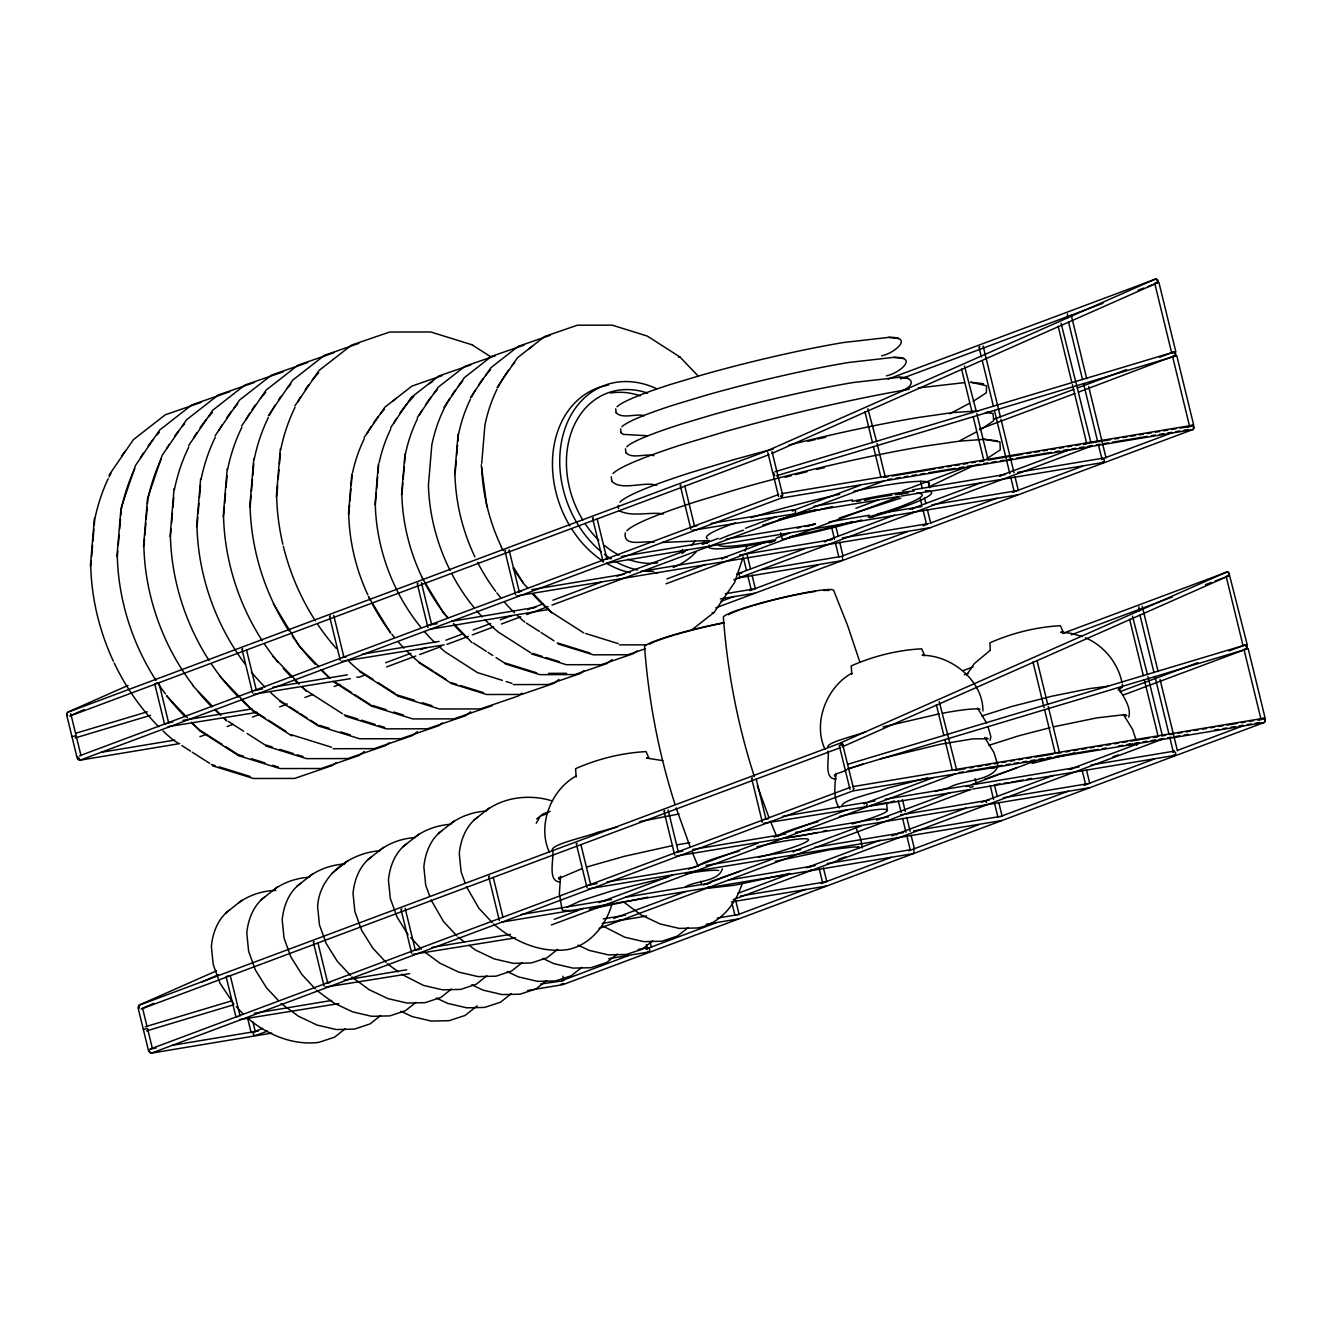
<?xml version="1.0" encoding="UTF-8"?>
<svg xmlns="http://www.w3.org/2000/svg" width="1332" height="1332" viewBox="0 0 1332 1332"><rect width="100%" height="100%" fill="white"/><g stroke="black" fill="none" stroke-linecap="round" stroke-linejoin="round"><path stroke-width="1.5" d="M138.794 1007.525L138.861 1005.194L216.533 970.828M481.252 464.785L486.913 506.776M90.376 566.35L94.422 518.348M91.259 560.839L90.759 566.749A192.324 150.25 69.5 0 0 113.386 661.238M91.592 556.893L92.574 545.054M92.907 541.108L93.906 529.27M94.239 525.324L94.739 519.413A192.324 150.25 69.5 0 1 108.208 478.704M116.95 556.41L120.979 508.424L135.448 465.551L159.607 430.103L191.791 404.878L229.787 391.725M117.815 550.915L117.316 556.826A192.324 150.25 69.5 0 0 156.011 680.402M118.315 544.988L119.147 535.131M119.63 529.204L120.463 519.347M120.796 515.401L121.295 509.49A192.324 150.25 69.5 0 1 134.765 468.781M143.506 546.486L147.536 498.501L162.188 455.261L186.497 419.83L218.348 394.955L254.479 382.434M144.539 539.01L143.873 546.903A192.324 150.25 69.5 0 0 193.207 685.564M144.872 535.064L145.871 523.226M146.204 519.28L147.186 507.442M147.519 503.496L147.852 499.55A192.324 150.25 69.5 0 1 161.339 458.841M170.063 536.563L174.092 488.561M171.095 529.087L170.429 536.979A192.324 150.25 69.5 0 0 209.124 660.539M171.595 523.16L172.427 513.303M172.927 507.375L173.759 497.519M196.62 526.623L200.649 478.638M197.819 517.182L197.003 527.039A192.324 150.25 69.5 0 0 245.105 664.102M198.152 513.236L198.984 503.363M199.484 497.452L200.483 485.614M223.177 516.699L227.223 468.714M224.392 507.259L223.56 517.116A192.324 150.25 69.5 0 0 262.254 640.692M224.725 503.313L225.541 493.439M226.04 487.529L227.039 475.69M249.75 506.776L253.779 458.774M251.115 495.354L250.116 507.192A192.324 150.25 69.5 0 0 288.811 630.769M251.448 491.408L252.447 479.57M252.764 475.624L253.763 463.786M276.307 496.853L280.336 448.851M277.672 485.431L276.673 497.252A192.324 150.25 69.5 0 0 282.85 544.239M278.172 479.503L279.004 469.647M279.504 463.719L280.319 453.862M348.435 514.602L351.848 473.909M349.583 504.911L348.751 514.951A163.087 127.422 69.5 0 0 367.798 594.788M349.933 500.899L350.932 488.861M351.282 484.848L352.114 474.808M374.991 504.678L378.405 463.969M376.323 492.973L375.308 505.028A163.087 127.422 69.5 0 0 420.962 627.455M376.656 488.961L377.672 476.923M378.005 472.91L378.688 464.868M401.548 494.738L404.961 454.046M402.88 483.05L401.864 495.088A163.087 127.422 69.5 0 0 421.778 576.756M403.213 479.037L404.229 466.999M404.562 462.97L405.244 454.945A163.087 127.422 69.5 0 1 417.399 418.931M454.678 474.891L458.091 434.182M455.161 473.226L456.177 461.188M456.676 455.161L457.525 445.121M457.858 441.108L458.358 435.098A163.087 127.422 69.5 0 1 470.512 399.067M481.718 463.303L484.915 425.158A163.087 127.422 69.5 0 1 497.069 389.144M552.747 850.365C554.279 857.658 546.936 882.4 560.239 881.817M828.038 751.082C829.57 758.674 823.376 779.17 835.88 779.02M654.045 542.357C646.003 539.71 622.81 548.235 625.291 532.783M608.691 958.674L649.383 951.914L649.766 949.483L648.351 947.735L638.195 949.416M692.257 530.369L795.337 513.736L795.72 511.305L794.322 509.557L711.138 523.393M763.669 823.293L866.749 806.676L867.132 804.245L865.733 802.497L782.55 816.333M901.381 496.087L1103.912 462.37L1104.295 459.956L1102.879 458.191L1017.681 472.377M972.793 789.027L1175.323 755.311L1175.706 752.896L1174.291 751.131L1091.124 764.984M560.589 876.206L559.34 893.739L562.071 909.723M836.23 773.426C834.848 784.082 832.916 799.034 839.31 807.891M862.32 848.001L860.555 838.594L855.743 827.205M1136.779 745.404L1136.712 742.89M611.821 904.594C605.677 925.773 589.61 945.737 566.899 949.699L566.6 949.716C539.743 953.096 513.636 941.158 493.573 924.025M742.307 882.866C736.146 904.045 720.079 924.025 697.385 927.971L679.22 928.404L660.073 923.942L641.341 915.067L624.059 902.297M782.417 495.621L781.701 497.918L80.453 760.039L78.288 759.556L77.656 756.976M842.407 746.902L843.123 744.621L841.391 742.723L140.126 1004.861L138.362 1005.976L138.994 1008.557M853.829 788.561L853.113 790.842L151.865 1052.979L149.7 1052.496L149.067 1049.916M1157.425 282.967L1158.141 280.669L1156.409 278.788L887.994 379.12M1228.837 575.907L1229.553 573.609L1227.821 571.728L1062.486 633.516M1265.25 720.079L1264.551 722.377L563.286 984.498L561.122 984.032M743.223 556.926L734.648 582.417L714.035 612.47L691.774 629.836M745.154 551.198L747.086 545.487M558.807 878.238L559.14 877.355L559.323 879.303M188.561 445.704L212.72 410.239L244.905 385.031L283.4 371.761M215.118 435.78L239.61 399.983L271.478 375.108L307.592 362.57M241.675 425.84L266.167 390.043L298.035 365.168L334.149 352.647M294.805 405.994L318.964 370.529L351.598 345.071L389.643 332.034L430.769 331.984L471.761 344.705M364.119 437.545L384.881 407.192L411.904 386.097L442.241 375.574M390.676 427.622L411.172 397.552M417.232 417.699L438.012 387.346L465.018 366.25L495.371 355.727M536.197 823.209L539.676 817.332M966.466 675.207L974.325 663.602L990.409 650.166M109.074 475.108L133.367 439.693L165.235 414.818L201.348 402.297M268.431 415.551L292.74 380.12L324.592 355.244L358.841 343.373M443.956 407.459L464.285 377.705L491.575 356.327L524.209 345.055M470.512 397.519L490.842 367.765L518.148 346.387L550.366 335.231M497.069 387.595L517.399 357.842L544.705 336.463L577.339 325.208L612.221 325.158L647.285 336.08L679.919 356.976L698.334 376.207M229.82 909.806C218.198 918.114 212.704 932.5 211.372 946.319L213.22 964.568L219.897 983.066L233.666 1003.779M265.235 896.569C253.613 904.878 248.118 919.263 246.786 933.066L248.634 951.331L255.378 969.979L266.417 987.678L278.421 1000.582M300.649 883.332C289.011 891.641 283.533 906.026 282.201 919.829L284.049 938.094L290.792 956.742L301.831 974.441L315.168 988.777M380.003 850.748C350.366 852.78 319.264 875.041 317.615 906.592L319.464 924.858L326.207 943.506L337.246 961.204L350.582 975.54M371.478 856.859C359.84 865.167 354.362 879.553 353.03 893.356L354.878 911.621L361.621 930.269L372.66 947.968L385.997 962.303M406.893 843.622C395.254 851.931 389.76 866.316 388.445 880.119L390.293 898.384L397.036 917.032L408.075 934.731M442.307 830.385C430.669 838.694 425.174 853.079 423.859 866.882L425.707 885.147L429.72 896.236M477.722 817.149C466.083 825.457 460.589 839.843 459.274 853.646L461.122 871.911L465.134 882.999M254.262 690.642L262.67 688.927M692.54 526.806L696.952 525.757M706.826 543.423L708.091 542.091L621.361 556.51M722.027 559.074L723.293 557.725M793.056 510.889L794.322 509.557M739.959 576.523L738.711 577.855L841.558 560.739L842.823 559.39M824.891 541.957L826.14 540.609M912.537 509.19L913.802 507.842M588.644 885.281L597.052 883.566M1000.199 476.423L1001.464 475.074M563.602 983.399L562.337 984.731L527.539 990.525M1101.631 459.54L1102.879 458.191M647.102 949.067L648.351 947.735M707.259 887.911L708.507 886.579M778.238 836.363L779.503 835.031M793.439 852.014L794.705 850.665M864.468 803.829L865.733 802.497M810.122 870.795L811.371 869.446M896.303 834.898L897.552 833.549M914.235 852.33L912.969 853.679L501.548 922.16M1071.611 769.363L1072.876 768.015M1173.042 752.48L1174.291 751.131M558.524 878.621L581.868 868.697M982.933 711.022C983.199 680.902 951.847 655.361 922.077 655.261L924.658 655.577L921.694 648.817C897.685 650.033 873.209 656.177 851.231 665.9L851.797 674.192L851.697 673.259C826.14 687.312 812.736 723.409 825.024 749.3M990.076 740.309L990.858 736.679L987.944 726.473M1128.787 717.232C1131.717 707.542 1123.009 696.12 1118.447 687.795M973.093 401.398L986.379 392.74L986.546 385.78L970.529 382.201L983.582 383.733M980.069 429.97L993.689 420.762L992.989 413.403L985.447 412.52M987.029 458.524L1000.299 449.866L999.949 441.974L984.465 439.327L959.689 441.125L924.874 446.12A192.324 18.099 -13.7 0 0 739.377 488.644L697.335 501.265A192.324 18.099 -13.7 0 0 626.939 530.685M237.995 903.346C248.601 895.221 262.454 890.675 275.791 890.425M273.41 890.109C283.433 882.317 296.586 878.038 309.174 877.222M308.824 876.872C318.848 869.063 332.001 864.801 344.588 863.985M348.102 860.572L332.084 873.243M379.653 850.399C389.677 842.59 402.813 838.327 415.418 837.512M415.068 837.162C425.091 829.353 438.228 825.091 450.832 824.275M450.482 823.925C460.506 816.116 473.643 811.854 486.247 811.038M485.897 810.688C504.562 796.702 530.552 794.038 552.547 801.032M225.857 912.969L241.858 900.282M261.272 899.733L277.272 887.045M296.686 886.479L312.687 873.809M367.499 860.006L383.516 847.335M402.913 846.769L418.914 834.098M438.328 833.532L454.329 820.862M473.742 820.296L489.743 807.625M536.663 818.914L543.24 813.852L550.133 811.404M345.204 1028.77L334.565 1037.178L318.714 1042.39C292.574 1045.603 266.9 1034.531 247.236 1017.848M380.619 1015.533L369.98 1023.942L354.412 1029.12L336.263 1029.536L317.116 1025.074L298.385 1016.199L281.085 1003.446M416.034 1002.297L405.394 1010.705L389.826 1015.883L371.678 1016.299L352.53 1011.837L333.799 1002.963L316.5 990.209M451.448 989.06L440.809 997.468L425.241 1002.646L407.093 1003.063L387.945 998.6L369.197 989.726L351.914 976.972M486.846 975.823L476.223 984.231L460.656 989.41L442.507 989.826L423.36 985.364L401.481 974.175M522.261 962.586L511.638 970.995L496.07 976.173L477.922 976.589L458.774 972.127L440.026 963.252L424.309 951.664M477.206 1005.843L465.051 1015.467L449.184 1020.662L431.335 1021.061L412.187 1016.599L400.932 1011.271M557.675 949.35L547.052 957.758L531.485 962.936L513.336 963.352L494.189 958.89L475.441 950.016L469.164 945.37M511.088 993.822L500.466 1002.23L484.598 1007.425L466.749 1007.824L447.768 1003.412L436.347 998.034M546.503 980.585L535.864 988.993L520.013 994.188L502.164 994.588L483.017 990.126L471.761 984.798M581.918 967.332L571.278 975.757L555.427 980.951L537.579 981.351L518.431 976.889L507.176 971.561M617.332 954.095L606.693 962.52L590.842 967.715L572.993 968.114L553.846 963.652L542.59 958.324M652.747 940.858L642.107 949.283L626.256 954.478L608.408 954.878L589.26 950.415L578.005 945.087M688.161 927.621L677.522 936.03L661.971 941.224L643.806 941.641L624.675 937.179L602.78 925.973M411.438 397.269L438.827 375.974L470.679 365.001M336.23 762.67L332.617 765.4L294.572 778.437L253.43 778.487L212.454 765.767M364.385 751.498L359.174 755.477L321.129 768.514L279.986 768.564L239.011 755.843M389.36 742.823L385.731 745.537L347.685 758.574L306.543 758.641L265.567 745.903M417.515 731.651L412.287 735.614L374.242 748.651L333.117 748.717M442.474 722.96L438.844 725.69L400.799 738.727L359.673 738.777L318.681 726.057M470.629 711.788L465.417 715.767L427.372 728.787L386.23 728.854L345.254 716.117M522.161 693.173L518.531 695.903L480.486 708.94L439.36 708.99L398.368 696.27M558.974 679.47L553.846 683.399L521.578 694.455L486.696 694.505L451.948 683.716M583.949 670.795L580.402 673.476L548.135 684.531L513.253 684.581M612.104 659.623L606.959 663.552L574.691 674.591L539.81 674.641L505.061 663.852M637.079 650.932L633.516 653.612L601.265 664.668L566.366 664.718L531.618 653.929M576.073 776.04C550.499 790.092 537.096 826.19 549.4 852.08M561.788 980.635L628.471 955.577M1246.086 649.017L1247.385 648.201L1246.752 645.604L1244.588 645.138M902.447 390.626C916.466 384.898 912.603 376.124 898.517 377.356L853.246 382.517A146.154 13.753 -13.7 0 0 712.254 414.835L680.302 424.425A146.154 13.753 -13.7 0 0 626.806 446.786M566.999 907.159L580.053 901.065L611.804 890.908L668.081 877.172M1118.181 690.109L1122.293 687.245L1122.426 684.298M710.272 881.751L740.126 871.111M984.731 779.17L1016.532 767.931M492.407 705.594L453.929 718.864L412.787 718.93L371.811 706.193M67.416 714.218L66.6 714.668L77.306 758.607L79.387 758.258M71.961 736.629L76.124 735.63M242.724 648.701L241.908 649.134L252.63 693.073M330.386 615.933L329.57 616.366L340.276 660.306M418.032 583.166L417.232 583.599L427.938 627.538M505.694 550.399L504.878 550.832L515.601 594.771M593.356 517.632L592.54 518.065L603.246 562.004M681.002 484.865L680.202 485.298L690.908 529.237M979.786 346.62L978.97 347.069L981.384 356.959M1067.448 313.853L1067.598 318.248M138.828 1007.159L138.012 1007.591L148.718 1051.547M143.373 1029.569L146.753 1028.52M314.136 941.624L313.32 942.074L324.042 986.013M401.798 908.874L400.982 909.306L411.688 953.246M489.443 876.106L488.644 876.539L499.35 920.479M577.106 843.339L576.29 843.772L587.012 887.711M664.768 810.572L663.952 811.005L674.658 854.944M752.413 777.805L751.614 778.238L762.32 822.177M1138.86 606.793L1139.01 611.188M949.749 413.819L969.513 403.313M960.305 440.476L976.473 431.884M974.441 465.218L929.952 486.38M67.449 712.254L128.072 685.431M71.012 715.401L84.266 709.54M770.162 449.483L1154.877 279.237L1156.642 279.454L1157.658 281.918L1156.526 283.233L771.811 453.479M142.424 1008.341L153.779 1003.312M201.149 982.35L218.198 974.808M1227.938 576.173L843.223 746.42L841.508 744.755L841.574 742.423L1226.289 572.177L1228.054 572.394L1229.07 574.858M881.601 355.777C893.938 353.629 914.868 336.513 888.777 337.362L843.489 342.524A146.154 13.753 -13.7 0 0 702.513 374.858L670.562 384.449A146.154 13.753 -13.7 0 0 617.049 406.793M886.479 375.774C898.817 373.626 919.746 356.51 893.655 357.359L848.367 362.52A146.154 13.753 -13.7 0 0 707.375 394.855L675.441 404.445A146.154 13.753 -13.7 0 0 621.927 426.789M846.869 769.68C842.923 772.543 831.501 774.092 834.948 776.506M900.898 498.085L839.243 518.015M900.682 378.937L1102.963 303.313M1137.978 290.243L1143.805 288.062M1147.701 286.596L1155.477 283.699M769.979 449.783L68.715 711.921L66.95 713.036L67.582 715.617M69.747 716.1L769.047 454.695M79.437 755.86L778.737 494.455M993.955 419.197L1073.825 389.344M1077.721 387.878L1126.422 369.68M1159.539 357.292L1173.176 352.197L1175.34 352.664L1175.973 355.261L1078.737 392.058M979.403 429.187L1074.841 393.523M385.614 662.737L410.905 653.279M420.629 649.65L426.473 647.469M445.92 640.192L463.419 633.649M473.143 630.019L490.659 623.476M500.382 619.83L512.054 615.467M527.605 609.656L543.173 603.846M552.897 600.216L601.515 582.034M617.082 576.223L687.096 550.049M702.663 544.222L718.214 538.411M745.454 528.238L776.573 516.6M792.124 510.789L860.206 485.331M199.917 736.713L205.761 734.531M227.156 726.523L232.983 724.342M252.431 717.082L258.275 714.901M279.67 706.892L287.446 703.995M304.945 697.452L312.737 694.538M334.132 686.546L339.96 684.365M359.407 677.089L365.251 674.908M386.646 666.916L415.817 656.01M419.713 654.545L441.108 646.553M446.936 644.372L468.331 636.38M472.227 634.914L493.623 626.922M501.398 624.009L520.845 616.749M526.689 614.568L548.085 606.56M551.964 605.111L884.565 480.785M666.949 578.904L705.893 564.335M721.478 558.524L764.335 542.507M776.023 538.128L789.66 533.033M807.192 526.473L814.984 523.576M855.893 508.275L879.27 499.533M902.646 490.809L964.967 467.499M980.552 461.671L984.448 460.223M769.28 542.823L775.107 540.642M899.416 494.538L901.764 493.656M666.017 583.816L899.766 496.436M736.679 574.159L804.861 548.684M824.342 541.391L894.471 515.184M910.056 509.357L982.117 482.417M999.649 475.874L1069.779 449.65M1083.416 444.555L1087.312 443.106M733.799 579.803L1090.275 446.553M720.579 601.515L734.215 596.42M749.783 590.592L817.931 565.118M841.291 556.393L907.475 531.651M923.059 525.824L926.939 524.375M930.835 522.91L997.035 498.168M1012.603 492.357L1082.7 466.15M1104.111 458.158L1172.243 432.684M1187.828 426.856L1192.107 425.258L1193.838 427.139L1193.139 429.437L715.767 607.875M1191.557 426.323L1180.052 428.088M963.302 670.595L973.026 666.966M964.318 674.775L968.214 673.326M1071.294 634.798L1172.426 596.986M1205.493 584.631L1211.337 582.45M1215.217 580.985L1226.889 576.623M141.159 1009.04L840.459 747.635M150.849 1048.8L850.149 787.395M1119.912 691.741L1197.834 662.62M1229.003 650.965L1242.639 645.87M1122.876 695.187L1245.603 649.317M262.537 1028.371L252.98 1032.417L253.613 1034.997L255.777 1035.464L267.449 1031.101M554.279 919.313L583.466 908.407M599.017 902.597L672.926 874.974M688.494 869.147L758.507 842.99M774.075 837.162L847.985 809.54M863.536 803.729L933.566 777.555M551.415 924.957L955.976 773.726M613.686 918.447L685.764 891.508M703.296 884.947L775.357 858.008M792.89 851.464L861.071 825.973M876.656 820.146L950.682 792.473M966.266 786.663L1036.379 760.439M970.828 787.478L973.176 786.596M599.117 928.454L971.178 789.377M737.961 893.322L790.559 873.659M806.143 867.831L880.169 840.159M891.857 835.797L965.883 808.124M981.468 802.297L1053.529 775.357M1069.113 769.53L1139.243 743.323M1154.827 737.495L1158.723 736.047M733.149 899.683L1161.687 739.493M645.987 949.033L716.067 922.826M737.478 914.818L805.627 889.36M821.195 883.532L891.274 857.342M908.807 850.782L978.887 824.591M1000.299 816.583L1068.447 791.108M1084.015 785.297L1154.095 759.09M1177.471 750.366L1243.655 725.624M1259.223 719.796L1263.519 718.198M1262.969 719.263L1257.591 720.013M645.088 648.851L627.822 654.745L593.323 654.828L558.175 644.005M981.9 715.983L1011.87 706.46L1052.147 696.153L1089.709 688.594L1108.44 686.196M848.551 768.98L862.87 764.068M989.043 745.271L1018.997 735.747L1050.016 727.705M1112.919 756.743L1118.364 754.878M838.461 859.323L845.703 856.842M540.759 815.917L546.07 814.152M780.635 496.137L782.733 495.487L772.027 451.548M1245.17 645.487L1247.252 644.838L1229.536 575.291L1226.156 576.34L1243.089 645.837M853.562 788.594L842.657 744.422L839.26 745.47L849.983 789.41M775.024 471.744L1173.592 352.114L1175.157 353.829L1174.941 356.21L776.373 475.84M75.758 733.266L147.303 711.804M75.125 737.961L150.516 715.334M865.5 731.834C856.06 735.714 826.34 742.34 827.805 747.219M848.417 764.085L1245.004 645.054L1246.569 646.769L1246.352 649.15L847.785 768.78M587.229 866.849L624.525 856.276L672.627 845.587M145.188 1026.806L230.636 1001.164M949 787.695L949.167 787.662C961.254 779.836 992.706 781.451 998.001 765.967M146.537 1030.901L233.833 1004.711M685.397 886.879C695.421 880.635 718.847 881.851 722.377 868.764M880.302 758.824L940.542 744.222L972.726 738.877L988.078 738.744L986.479 737.795M883.049 726.872L939.143 713.869M617.315 826.989L597.685 832.284C586.962 836.796 551.947 843.988 552.181 849.999M1032.084 763.436L1066.499 754.728M935.131 791.424L949.167 787.662M815.301 524.109L804.295 526.573M1053.745 726.789L1096.852 717.881L1121.361 715.034L1126.789 715.667L1125.19 714.718M927.788 777.821L887.612 788.078C876.872 792.59 841.874 799.799 842.09 805.81M775.224 861.388L829.536 849.766L854.045 846.919L859.473 847.552L857.875 846.603M647.951 897.169L589.393 909.257M709.573 888.061L734.814 885.181L789.71 873.442M158.092 682.717L154.712 683.766L164.519 723.959L166.583 723.626M797.052 528.138L800.665 527.355M639.776 821.594L679.02 813.952M1070.379 753.895L1074.341 753.03M890.559 801.914L894.704 801.015M1027.272 779.253L1031.434 778.354M943.106 713.153C954.461 710.972 973.076 708.008 980.036 709.14M870.562 805.677L888.561 802.347M1011.271 782.217L1023.259 780.003M676.589 844.854L689.793 842.723M685.697 873.792C695.837 871.927 712.836 869.463 718.697 870.512M781.501 493.673L1191.707 425.408L1193.355 425.657L1193.988 428.238L1192.739 429.587L782.517 497.852L781.118 496.103M883.815 477.405L887.895 476.723M891.99 476.04L934.881 468.897M938.977 468.215L943.056 467.532M947.152 466.849L951.231 466.183M955.31 465.501L959.406 464.818M963.486 464.135L967.581 463.453M971.661 462.77L975.74 462.104M979.836 461.421L983.915 460.739M988.011 460.056L1022.743 454.279M1026.822 453.596L1030.901 452.913M1034.997 452.231L1039.077 451.548M1043.172 450.882L1047.252 450.199M1051.348 449.517L1055.427 448.834M1059.506 448.151L1063.602 447.469M1067.681 446.803L1071.777 446.12M1075.856 445.437L1079.936 444.755M1084.032 444.072L1110.588 439.66M1114.668 438.977L1118.763 438.295M1122.843 437.612L1126.939 436.929M1131.018 436.247L1135.097 435.581M1139.193 434.898L1143.272 434.215M1147.368 433.533L1151.447 432.85M1155.527 432.167L1159.623 431.501M1163.702 430.819L1167.798 430.136M1171.877 429.453L1175.973 428.771M887.778 479.587L891.874 478.904M895.953 478.221L900.049 477.539M904.128 476.856L908.208 476.173M912.303 475.491L916.383 474.825M920.479 474.142L924.558 473.459M928.637 472.777L955.211 468.365M959.29 467.682L963.369 466.999M967.465 466.317L971.544 465.634M975.64 464.951L979.719 464.285M983.799 463.603L987.894 462.92M991.974 462.237L996.07 461.555M1000.149 460.872L1004.228 460.189M1008.324 459.523L1012.403 458.841M1016.499 458.158L1051.231 452.38M1055.31 451.698L1059.39 451.015M1063.485 450.333L1067.565 449.65M1071.661 448.984L1075.74 448.301M1079.836 447.619L1083.915 446.936M1087.994 446.253L1092.09 445.571M1096.169 444.888L1100.265 444.222M1104.345 443.539L1108.424 442.857M1112.52 442.174L1147.252 436.397M1151.331 435.714L1155.427 435.031M1159.506 434.349L1163.585 433.683M1167.681 433L1171.76 432.317M1175.856 431.635L1179.936 430.952M1184.015 430.269L1188.111 429.587M813.785 506.31L852.43 499.883M912.503 489.893L1005.51 474.408M856.609 501.448L860.672 500.765M864.734 500.099L868.814 499.417M908.557 492.807L900.465 494.139A105.028 9.89 -13.7 0 0 895.387 494.655M798.534 513.203L898.201 496.62M605.227 559.207L611.288 558.191M726.24 539.06L814.984 524.292M829.103 521.944L869.43 515.234M877.505 513.886L921.861 506.51M931.95 504.828L1016.649 490.725M869.546 517.465L873.576 516.799M606.243 563.386L1017.681 494.905M517.582 591.974L521.611 591.291M531.684 589.626L624.458 574.175M640.592 571.495L727.322 557.059M739.427 555.044L832.2 539.61M842.274 537.928L929.003 523.493M930.019 527.672L516.949 595.887M429.12 625.041L437.179 623.692M451.298 621.345L536.013 607.242M741.724 573.01L737.678 573.676L739.643 575.224M761.887 569.646L840.542 556.56M430.136 629.22L549.117 609.407M342.257 657.492L346.287 656.826M362.437 654.145L439.06 641.391M725.457 593.722L753.679 589.027M444.122 644.888L341.641 661.421M720.412 598.917L754.711 593.206M272.76 687.245L347.369 674.825M350.416 678.671L253.979 694.188M168.714 722.743L172.777 722.061M182.95 720.362L252.098 708.857M257.193 712.354L168.082 726.656M100.999 752.347L174.692 740.092M179.803 743.589L79.504 760.272L78.105 758.524M852.913 786.613L1263.119 718.348L1264.767 718.597L1265.4 721.178L1264.135 722.527L853.929 790.792M1263.019 718.731L1260.954 719.064L1244.005 649.566L1244.821 649.134L1248.167 648.584L1265.117 718.081M955.227 770.346L965.434 768.631M969.529 767.965L973.609 767.282M977.688 766.599L981.784 765.917M985.863 765.234L989.959 764.551M994.038 763.885L998.118 763.203M1002.213 762.52L1006.293 761.837M1010.389 761.155L1014.468 760.472M1018.564 759.789L1022.643 759.123M1026.722 758.441L1030.818 757.758M1034.897 757.076L1053.296 754.012M1057.375 753.329L1061.454 752.663M1065.55 751.981L1069.629 751.298M1073.725 750.615L1077.804 749.933M1081.884 749.25L1085.98 748.567M1090.059 747.901L1094.155 747.219M1098.234 746.536L1102.313 745.853M1106.409 745.171L1110.488 744.488M1114.584 743.822L1118.664 743.139M1122.743 742.457L1126.839 741.774M1130.918 741.092L1149.316 738.028M1153.395 737.362L1157.475 736.679M1161.571 735.997L1165.65 735.314M1169.746 734.631L1173.825 733.949M1177.904 733.266L1182 732.6M1186.079 731.917L1190.175 731.235M1194.255 730.552L1198.35 729.869M1202.43 729.187L1206.509 728.521M1210.605 727.838L1214.684 727.155M1218.78 726.473L1222.859 725.79M1226.938 725.107L1237.162 723.409M1241.241 722.727L1245.337 722.061M1249.416 721.378L1253.512 720.695M959.19 772.527L963.286 771.844M967.365 771.161L1002.097 765.384M1006.176 764.701L1010.272 764.019M1014.351 763.336L1018.447 762.653M1022.526 761.971L1026.606 761.305M1030.702 760.622L1034.781 759.939M1038.877 759.257L1042.956 758.574M1047.052 757.891L1051.131 757.209M1055.21 756.543L1098.117 749.4M1102.213 748.717L1106.293 748.035M1118.547 746.003L1122.643 745.321M1126.722 744.638L1130.801 743.955M1134.897 743.273L1138.977 742.59M1143.072 741.907L1147.152 741.241M1151.231 740.559L1155.327 739.876M1159.406 739.193L1163.502 738.511M1167.581 737.828L1171.677 737.162M1175.756 736.479L1179.836 735.797M1183.932 735.114L1188.011 734.432M1214.568 730.019L1218.663 729.337M1222.743 728.654L1226.839 727.971M1230.918 727.289L1234.997 726.606M1239.093 725.94L1243.172 725.257M1247.268 724.575L1251.347 723.892M1255.427 723.209L1259.523 722.527M764.302 819.38L768.364 818.697M868.914 801.964L875.024 800.948M885.197 799.25L968.58 785.38L969.996 787.129M971.777 784.848L1078.953 766.999M869.929 806.143L969.596 789.56M676.639 852.147L682.7 851.131M692.773 849.45L785.547 834.015M795.637 832.333L888.411 816.899M900.499 814.884L989.243 800.116M1003.362 797.768L1088.061 783.666M1089.093 787.845L676.007 856.06M607.142 881.884L695.87 867.115M705.96 865.434L800.748 849.666M814.868 847.318L903.612 832.55M913.685 830.868L1000.415 816.433M1001.431 820.612L588.361 888.827M520.695 914.618L611.455 899.516M625.574 897.169L710.272 883.066M728.421 880.036L815.151 865.617M827.239 863.602L909.939 849.833M413.669 950.432L419.73 949.433M431.818 947.418L510.472 934.331M603.246 918.88L625.441 915.201M740.392 896.053L825.091 881.967M515.534 937.828L413.037 954.361M602.247 923.409L646.619 916.016M731.335 901.914L826.123 886.146M326.007 983.199L330.053 982.533M344.172 980.186L406.693 969.779M717.265 918.081L737.445 914.734M409.723 973.625L325.391 987.129M706.193 924.275L738.461 918.913M254.362 1013.302L331.651 1000.449M237.995 1016.566L235.93 1016.899L226.124 976.706L226.94 976.273L230.286 975.707L240.093 1015.916M338.778 1003.612L239.494 1019.596M149.9 1049.033L156.044 1048.018M172.411 1045.287L258.391 1030.985M540.859 983.965L562.97 980.818M271.678 1033.116L150.916 1053.212L149.517 1051.464M918.481 387.912L964.335 382.65M996.369 784.448L1000.049 783.915M1003.745 783.383L1009.273 782.583M709.34 540.492L662.287 542.44M576.673 910.838L562.787 910.355M646.27 644.838L619.497 644.871M548.501 673.359L566.55 673.326M644.205 415.734C636.579 413.12 621.761 419.613 616.067 412.454M647.086 435.714L623.243 434.398L620.945 432.45M653.945 455.727C646.32 453.096 631.501 459.59 625.824 452.447M656.593 485.397C645.371 480.935 620.479 491.441 611.721 481.018M663.552 513.969C649.566 511.555 631.868 517.449 618.93 510.589M1128.937 744.338L1133.932 744.954L1132.333 744.005M1061.071 323.226L1090.841 442.257M964.451 365.984L976.356 411.655M867.848 408.741L876.639 441.641M1132.483 616.167L1147.485 674.625M939.26 701.681L956.543 769.43M888.777 337.362L898.7 338.528M893.655 357.359L903.562 358.524M898.517 377.356L908.441 378.521M987.278 411.921L990.542 412.304M984.465 439.327L997.502 440.859M989.793 767.415L994.754 767.931M1102.263 462.121L1103.912 462.37M913.169 511.771L914.818 512.021M793.689 513.486L795.337 513.736M825.524 544.538L827.155 544.788M619.796 578.771L621.445 579.02M531.967 607.908L533.616 608.175M1173.675 755.061L1175.323 755.311M356.826 677.072L358.475 677.322M984.581 804.711L986.229 804.961M865.101 806.426L866.749 806.676M896.919 837.478L898.567 837.728M809.09 866.616L810.738 866.866M691.208 871.711L692.856 871.961M706.243 883.732L707.891 883.998M603.379 900.848L605.028 901.115M618.764 920.129L620.396 920.379M647.735 951.647L649.383 951.914M712.187 612.67L712.737 612.77A3.879 2.264 43 0 0 714.035 612.47M662.903 760.639L646.453 758.058L649.017 758.358L646.053 751.614C622.061 752.83 597.568 758.974 575.591 768.681L576.157 776.972M978.204 410.922L952.73 412.554L917.914 417.565A192.324 18.099 -13.7 0 0 789.093 444.988M585.697 633.516L618.165 643.606M557.226 642.857L589.693 652.946M532.584 653.379L542.124 656.343M545.937 657.525L559.307 661.688M536.563 672.793L504.112 662.72L496.02 657.542M502.364 680.352L477.539 672.643L445.221 651.931A163.087 127.422 69.5 0 1 439.227 646.736M506.193 681.534L511.921 683.316M450.982 682.567L456.71 684.348M460.539 685.53L483.449 692.657M397.236 694.921L414.618 700.316M422.344 702.713L431.984 705.71M372.61 705.444L386.13 709.64M393.839 712.037L403.496 715.051M344.122 714.784L357.642 718.98M361.488 720.179L375.008 724.375M378.871 725.574L384.665 727.372M319.497 725.307L329.137 728.304M340.726 731.901L350.383 734.898M291.009 734.631L331.535 747.219M272.161 746.969L264.435 744.555L247.119 733.466M279.887 749.367L293.39 753.562M297.252 754.761L303.047 756.559M243.673 756.293L237.879 754.495L225.757 746.719M251.398 758.691L264.901 762.886M272.627 765.284L278.421 767.082M211.322 764.418L215.185 765.617M219.047 766.816L249.933 776.406M1082.25 636.48L1070.379 633.233L1060.788 632.184L1063.369 632.484L1060.405 625.74C1036.396 626.956 1011.904 633.1 989.926 642.823L990.275 650.199M679.919 356.976L679.653 356.876A3.896 1.432 -50.4 0 0 678.537 357.192M1085.497 637.795C1103.945 645.687 1117.931 662.953 1122.01 682.567M472.127 344.871L491.375 357.176M583.782 632.933L551.465 612.221A163.087 127.422 69.5 0 1 532.567 594.005M526.506 623.193L539.443 631.468M541.058 632.5L553.995 640.792M530.669 652.78L498.335 632.084A163.087 127.422 69.5 0 1 485.064 619.846M473.393 643.04L486.33 651.331M487.945 652.364L492.79 655.461M433.2 671.178L418.648 661.871A163.087 127.422 69.5 0 1 406.809 651.082M434.815 672.21L446.137 679.47M418.997 662.687L451.631 683.582M372.977 679.387L359.124 670.512A192.324 150.25 69.5 0 1 348.867 661.405M378.188 682.717L395.504 693.806M359.523 671.478L398.002 696.12M336.03 682.65L351.615 692.64M355.095 694.854L370.679 704.844M332.967 681.401L371.428 706.043M342.391 713.669L305.994 690.359A192.324 150.25 69.5 0 1 301.565 686.579M286.363 704.728L279.437 700.299A192.324 150.25 69.5 0 1 270.629 692.557M289.843 706.942L298.501 712.503M300.233 713.602L307.159 718.048M310.639 720.262L317.565 724.708M279.837 701.265L318.315 725.907M265.001 717.981L252.88 710.222A192.324 150.25 69.5 0 1 241.192 699.75M268.481 720.212L285.797 731.301M253.28 711.188L291.758 735.83M228.055 721.261L243.639 731.251M222.278 744.505L199.75 730.069A192.324 150.25 69.5 0 1 192.407 723.676M200.166 731.052L238.628 755.677M178.388 743.339L173.193 740.009A192.324 150.25 69.5 0 1 162.954 730.902M181.868 745.554L190.526 751.098M192.258 752.214L209.59 763.303M458.158 937.262L464.435 941.891M387.329 963.735L398.335 971.844M527.572 587.778L523.343 583.349L513.886 567.832M533.233 593.672L551.615 612.853M447.902 617.548L443.656 613.12L421.595 576.939M453.546 623.459L471.928 642.64M318.848 666.683L299.4 646.37L273.376 603.712M321.628 669.58L329.953 678.288M272.844 656.31L299.234 683.865M302.014 686.763L306.177 691.108M219.713 676.157L253.063 710.972M193.157 686.08L212.604 706.393M215.384 709.29L220.945 715.101M223.726 717.998L226.49 720.895M166.6 696.02L187.429 717.765M191.608 722.127L199.933 730.818M492.241 922.593L478.904 908.258L466.466 886.712M456.826 935.83L443.489 921.494L431.052 899.949M410.739 937.595L421.411 949.067M236.347 1006.659L243.007 1013.818M1123.359 714.352L1132.566 729.353L1135.863 739.443M977.505 708.141L986.729 723.143M984.648 737.445L993.872 752.447L997.585 764.252M985.214 800.782L986.612 802.547M501.265 547.169L503.379 550.615M368.465 596.803L390.542 632.983M770.412 821.228L776.206 835.231M692.34 852.43L698.135 866.433A56.793 5.345 -13.7 0 1 739.11 851.231M769.014 817.715L757.325 785.697M690.226 847.169L676.173 807.958M773.825 473.06L774.658 475.607M859.739 661.754L847.735 625.84L833.749 590.642A56.793 5.345 -13.7 0 0 778.637 598.434A56.793 5.345 -13.7 0 0 723.376 617.282C727.372 671.395 737.662 725.074 754.395 776.689M675.024 804.345C658.624 753.279 648.534 700.216 644.571 646.736A56.793 5.345 -13.7 0 1 723.792 622.66M1071.278 315.284L1086.712 378.621M1088.644 386.53L1106.043 457.908M1142.207 606.243L1158.124 671.561M1160.055 679.47L1177.455 750.848M1068.564 322.211L1082.55 379.62M1083.515 383.566L1097.535 441.058M1098.5 445.021L1101.88 458.891M1139.976 615.151L1153.962 672.56M1154.927 676.506L1168.947 733.999M1169.912 737.961L1173.292 751.831M1147.984 676.639L1162.253 735.197M1058.174 326.29L1071.91 382.684M1072.41 384.698L1086.679 443.256M1129.586 619.23L1143.322 675.624M1144.305 679.653L1158.091 736.196M983.133 346.07L1000.515 417.316M1000.998 419.297L1014.018 472.743M1014.984 476.706L1018.364 490.559M1086.396 769.646L1089.776 783.499M982.35 360.922L993.456 406.443M994.405 410.406L1009.856 473.742M1010.822 477.705L1014.201 491.558M1082.233 770.629L1085.613 784.498M976.839 413.636L987.994 459.373M1037.129 660.955L1047.768 704.595M1048.251 706.576L1059.406 752.314M961.554 369.014L972.193 412.654M973.159 416.616L983.815 460.373M1032.966 661.954L1044.088 707.575M1044.571 709.556L1055.227 753.313M928.287 482.251L929.636 487.795M920.495 481.335L922.293 488.727M924.425 497.585L925.873 503.529M927.322 509.473L930.702 523.326M994.388 784.598L997.285 796.469M998.734 802.413L1002.114 816.266M920.262 498.584L921.711 504.528M923.159 510.456L926.539 524.325M990.225 785.58L993.605 799.45M994.571 803.396L997.951 817.265M877.105 443.573L885.131 476.49M864.934 411.721L872.477 442.64M873.409 446.503L880.968 477.489M936.346 704.661L943.889 735.58M944.821 739.443L952.38 770.429M835.813 526.406L838.228 536.297M839.676 542.241L843.039 556.093M902.397 799.55L905.294 811.421M906.742 817.365L910.122 831.218M911.088 835.181L914.451 849.033M842.19 556.809L842.507 558.108M913.602 849.749L913.918 851.048M831.651 527.389L834.531 539.277M835.497 543.223L838.877 557.076M898.234 800.532L901.131 812.42M902.58 818.347L905.943 832.217M906.909 836.163L910.289 850.016M767.848 452.53L778.571 496.47M780.569 532.817L781.917 538.361M746.703 553.23L750.565 569.064M752.014 574.991L755.394 588.861M823.426 867.931L826.806 881.801M743.506 558.175L746.403 570.063M747.851 575.99L751.231 589.843M819.263 868.93L822.643 882.783M684.848 486.297L694.588 526.257M756.26 779.237L766 819.197M735.764 900.698L739.143 914.568M732.084 903.679L734.981 915.55M597.186 519.064L606.926 559.024M668.115 810.006L678.338 851.947M650.066 941.491L651.514 947.435M646.386 944.471L647.352 948.434M509.057 549.833L519.28 591.774M580.952 844.771L590.692 884.714M562.887 976.223L563.852 980.202M421.395 582.6L431.618 624.542M493.29 877.538L503.03 917.482M333.733 615.367L343.956 657.309M405.144 908.307L415.368 950.249M246.57 650.133L256.31 690.076M317.982 943.073L327.722 983.016M252.93 1021.877L255.294 1031.551M247.819 1018.997L251.115 1032.55M158.874 682.767L168.681 722.976M70.763 713.669L80.986 755.61M142.657 1008.607L147.053 1026.572M147.536 1028.57L152.397 1048.55M975.174 778.671L976.423 783.849M700.715 881.268L701.548 884.714M618.298 505.278L618.581 508.491M611.321 476.723L611.771 481.535M625.491 448.784L625.857 452.847M620.612 428.804L620.995 432.85M615.734 408.807L616.117 412.853M886.646 802.813L887.295 810.356M226.323 720.146A192.324 150.25 69.5 0 1 223.36 717.648M220.413 715.068A192.324 150.25 69.5 0 1 214.635 709.673M211.788 706.876A192.324 150.25 69.5 0 1 198.235 691.907M167.016 448.052A192.324 150.25 69.5 0 1 169.097 444.555M174.692 436.113A192.324 150.25 69.5 0 1 178.272 431.318M182.018 426.723A192.324 150.25 69.5 0 1 184.599 423.792M158.658 726.723A192.324 150.25 69.5 0 1 114.236 663.053M109.074 476.939A192.324 150.25 69.5 0 1 110.922 473.293M121.562 455.977A192.324 150.25 69.5 0 1 125.158 451.165M185.231 716.799A192.324 150.25 69.5 0 1 166.633 695.504M165.418 693.889A192.324 150.25 69.5 0 1 158.292 683.865M140.443 457.975A192.324 150.25 69.5 0 1 143.623 452.747M148.135 446.037A192.324 150.25 69.5 0 1 152.947 439.693M156.743 435.181A192.324 150.25 69.5 0 1 159.341 432.301M613.003 473.559A192.324 18.099 -13.7 0 1 683.416 444.155L725.441 431.535A192.324 18.099 -13.7 0 1 909.107 389.31M807.841 441.292A114.719 10.789 -13.7 0 1 815.6 439.477M817.515 439.027A114.719 10.789 -13.7 0 1 825.723 437.179M403.962 648.168A163.087 127.422 69.5 0 1 398.401 642.107M394.405 637.379A163.087 127.422 69.5 0 1 391.824 634.165M390.576 632.55A163.087 127.422 69.5 0 1 372.261 603.812M370.413 600.216A163.087 127.422 69.5 0 1 368.648 596.603M352.547 472.793A163.087 127.422 69.5 0 1 364.269 438.777M367.083 433.4A163.087 127.422 69.5 0 1 371.195 426.456M373.41 423.11A163.087 127.422 69.5 0 1 378.088 416.716M380.552 413.686A163.087 127.422 69.5 0 1 384.382 409.357M393.123 400.949A163.087 127.422 69.5 0 1 396.22 398.385M619.963 502.114A192.324 18.099 -13.7 0 1 690.376 472.71L732.417 460.089A192.324 18.099 -13.7 0 1 773.426 448.984M785.147 477.306A114.719 10.789 -13.7 0 1 791.291 475.707M795.37 474.658A114.719 10.789 -13.7 0 1 806.976 471.744M816.749 469.397A114.719 10.789 -13.7 0 1 824.475 467.599M653.596 571.378A97.286 76.007 69.5 0 1 643.323 570.912M637.545 569.946A97.286 76.007 69.5 0 1 615.8 561.721M610.889 558.791A97.286 76.007 69.5 0 1 604.545 554.345M601.481 551.914A97.286 76.007 69.5 0 1 564.785 429.17A97.286 76.007 69.5 0 1 656.559 388.711M704.445 541.025A97.286 76.007 69.5 0 1 702.297 544.288M696.303 551.698A97.286 76.007 69.5 0 1 673.159 567.449M657.675 562.92A89.061 69.58 69.5 0 1 627.838 559.19M618.98 555.178A89.061 69.58 69.5 0 1 604.628 545.537M598.734 540.209A89.061 69.58 69.5 0 1 584.898 523.343M582.833 520.079A89.061 69.58 69.5 0 1 575.391 422.793A89.061 69.58 69.5 0 1 647.618 393.106M695.121 540.975A89.061 69.58 69.5 0 1 691.425 545.337M685.347 551.015A89.061 69.58 69.5 0 1 682.034 553.513M523.376 582.9A163.087 127.422 69.5 0 1 513.136 568.198M501.448 546.969A163.087 127.422 69.5 0 1 481.618 467.266M497.985 387.329A163.087 127.422 69.5 0 1 508.508 370.213M512.121 365.534A163.087 127.422 69.5 0 1 514.618 362.57M529.02 348.734A163.087 127.422 69.5 0 1 532.217 346.303M658.224 572.527A97.286 76.007 69.5 0 1 654.312 573.309M630.252 572.677A97.286 76.007 69.5 0 1 606.876 563.503M603.596 561.521A97.286 76.007 69.5 0 1 571.928 529.303M569.88 525.99A97.286 76.007 69.5 0 1 608.441 385.115M610.372 393.057A89.061 69.58 69.5 0 1 640.326 395.837M682.683 549.567A89.061 69.58 69.5 0 1 679.636 552.414M482.234 616.899A163.087 127.422 69.5 0 1 476.739 610.772M474.092 607.608A163.087 127.422 69.5 0 1 451.931 574.025M450.099 570.429A163.087 127.422 69.5 0 1 428.421 485.164L431.801 445.021A163.087 127.422 69.5 0 1 449.816 398.368M451.981 394.988A163.087 127.422 69.5 0 1 455.394 390.076M457.775 386.929A163.087 127.422 69.5 0 1 462.77 380.985M728.321 614.751A53.53 5.045 -13.7 0 1 739.959 609.806M741.824 609.157A53.53 5.045 -13.7 0 1 752.613 605.727M754.312 605.227A53.53 5.045 -13.7 0 1 815.4 591.408M823.659 590.492A53.53 5.045 -13.7 0 1 828.837 590.492M839.393 816.449A56.793 5.345 -13.7 0 1 886.912 809.773A56.793 5.345 -13.7 0 1 852.197 823.942M826.639 830.469A56.793 5.345 -13.7 0 1 823.043 831.285M817.748 832.45A56.793 5.345 -13.7 0 1 784.282 837.961M778.837 835.097A56.793 5.345 -13.7 0 1 817.915 821.777M336.313 648.418A192.324 150.25 69.5 0 1 317.649 624.292M315.368 620.829A192.324 150.25 69.5 0 1 283.333 546.253M280.652 449.916A192.324 150.25 69.5 0 1 294.988 407.442M297.819 401.981A192.324 150.25 69.5 0 1 300.849 396.653M305.195 389.793A192.324 150.25 69.5 0 1 308.674 384.848M312.304 380.12A192.324 150.25 69.5 0 1 318.698 372.727M264.901 687.012A192.324 150.25 69.5 0 1 251.365 672.044M200.982 479.703A192.324 150.25 69.5 0 1 215.301 437.229M219.114 429.97A192.324 150.25 69.5 0 1 222.228 424.692M226.656 417.898A192.324 150.25 69.5 0 1 231.402 411.455M233.883 408.375A192.324 150.25 69.5 0 1 237.712 403.946M298.651 683.965A192.324 150.25 69.5 0 1 294.305 679.886M291.475 677.089A192.324 150.25 69.5 0 1 283.183 668.281M277.922 662.121A192.324 150.25 69.5 0 1 264.535 644.155M227.539 469.763A192.324 150.25 69.5 0 1 241.875 427.289M245.687 420.046A192.324 150.25 69.5 0 1 249.85 413.037M252.081 409.64A192.324 150.25 69.5 0 1 255.544 404.712M260.439 398.451A192.324 150.25 69.5 0 1 265.584 392.59M467.266 638.145A163.087 127.422 69.5 0 1 454.279 625.324M447.535 617.532A163.087 127.422 69.5 0 1 425.374 583.949M419.247 415.318A163.087 127.422 69.5 0 1 422.211 410.023M425.408 404.911A163.087 127.422 69.5 0 1 431.218 396.853M433.683 393.822A163.087 127.422 69.5 0 1 437.495 389.493M329.603 677.938A192.324 150.25 69.5 0 1 320.879 669.963M315.218 664.285A192.324 150.25 69.5 0 1 292.257 635.93M254.096 459.84A192.324 150.25 69.5 0 1 268.431 417.366M269.347 415.534A192.324 150.25 69.5 0 1 275.341 404.845M278.638 399.717A192.324 150.25 69.5 0 1 280.935 396.403M286.996 388.511A192.324 150.25 69.5 0 1 290.842 384.082M238.345 696.936A192.324 150.25 69.5 0 1 211.405 664.002M174.409 489.627A192.324 150.25 69.5 0 1 188.744 447.152M193.573 438.128A192.324 150.25 69.5 0 1 196.736 432.9M200.083 427.838A192.324 150.25 69.5 0 1 206.077 419.83M208.575 416.799A192.324 150.25 69.5 0 1 212.454 412.437M649.533 644.188A53.53 5.045 -13.7 0 1 654.745 641.691M656.16 641.108A53.53 5.045 -13.7 0 1 673.809 635.181M675.507 634.681A53.53 5.045 -13.7 0 1 724.158 622.943M756.992 846.752A56.793 5.345 -13.7 0 1 808.507 839.709A56.793 5.345 -13.7 0 1 758.641 857.308M925.374 490.626A114.719 10.789 -13.7 0 1 869.813 517.649M861.804 519.946A114.719 10.789 -13.7 0 1 782.267 539.293M774.292 540.909A114.719 10.789 -13.7 0 1 709.473 545.071M719.68 539.144A114.719 10.789 -13.7 0 1 743.439 530.153M778.454 519.463A114.719 10.789 -13.7 0 1 816.2 509.557M852.064 501.348A114.719 10.789 -13.7 0 1 914.268 491.025M707.475 538.677A114.719 10.789 -13.7 0 1 735.58 522.843M750.982 517.732A114.719 10.789 -13.7 0 1 839.643 494.305M853.779 491.275A114.719 10.789 -13.7 0 1 928.537 485.081M916.483 493.09A105.028 9.89 -13.7 0 1 868.048 517.116M852.363 521.578A105.028 9.89 -13.7 0 1 789.643 536.779M775.84 539.56A105.028 9.89 -13.7 0 1 719.064 545.537M762.637 525.191A105.028 9.89 -13.7 0 1 832.55 506.61M864.418 499.85A105.028 9.89 -13.7 0 1 891.657 495.171M434.815 642.59A163.087 127.422 69.5 0 1 424.958 632.184M379.104 462.87A163.087 127.422 69.5 0 1 390.842 428.854M393.639 423.459A163.087 127.422 69.5 0 1 396.703 418.231M399.966 413.186A163.087 127.422 69.5 0 1 413.752 396.52M429.22 383.699A163.087 127.422 69.5 0 1 432.55 381.551M524.891 622.161A163.087 127.422 69.5 0 1 517.432 615.584M514.502 612.803A163.087 127.422 69.5 0 1 504.645 602.397M500.649 597.668A163.087 127.422 69.5 0 1 496.819 592.84M495.637 591.275A163.087 127.422 69.5 0 1 477.572 562.304M474.891 556.893A163.087 127.422 69.5 0 1 454.995 475.241M471.428 397.269A163.087 127.422 69.5 0 1 475.341 390.176M478.538 385.048A163.087 127.422 69.5 0 1 483.133 378.554M485.547 375.474A163.087 127.422 69.5 0 1 490.626 369.647M1155.56 282.967L1154.744 283.4L1171.677 352.897L1173.758 352.547L1175.856 351.898L1158.907 282.401L1155.56 282.967M1173.409 356.193L1172.593 356.626L1189.543 426.123L1191.607 425.79L1193.705 425.141L1176.755 355.644L1173.409 356.193"/></g></svg>
